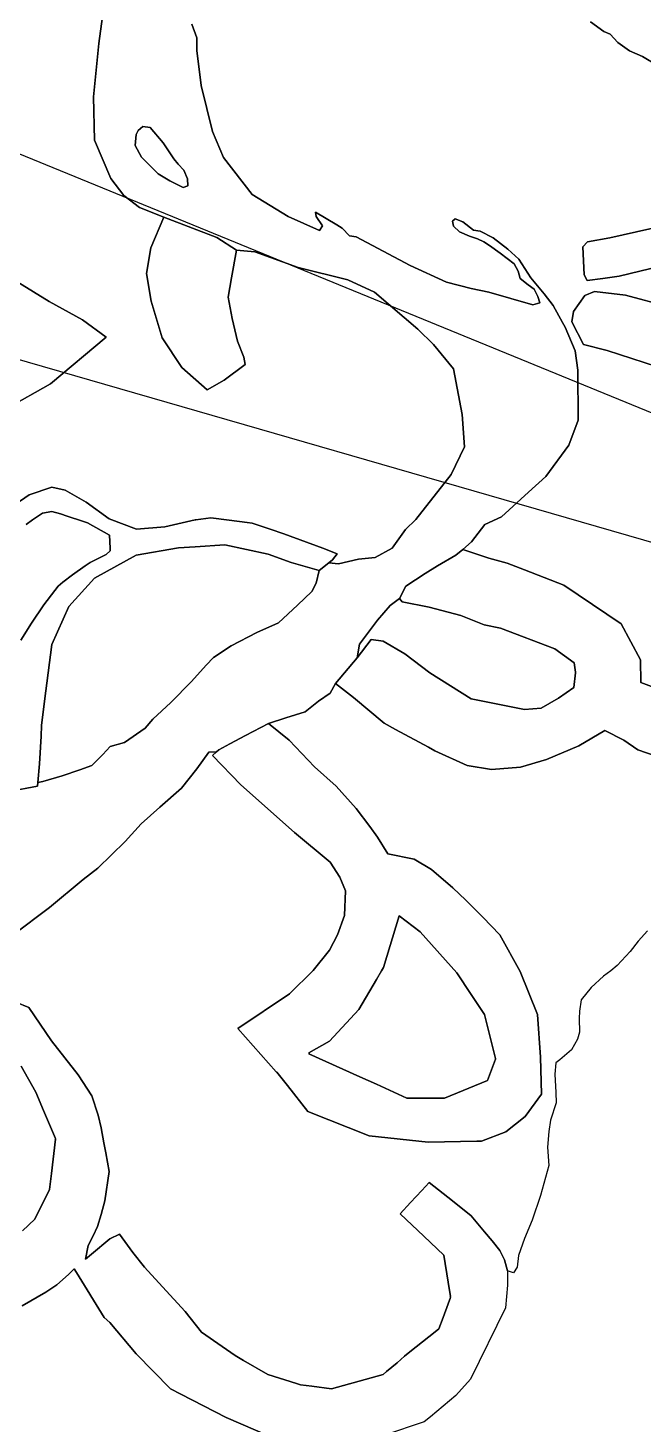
# Model space of a CAD drawing. Header units: inches. Extents: x 288635 to 1232953, y 676945 to 1655780.
# Drawn here: x 555702 to 565673, y 1421025 to 1443660 of the extents above; entities that cross this region are included whole.
import ezdxf

# ---------------------------------------------------------------- set-up
doc = ezdxf.new("R2010")
doc.units = ezdxf.units.IN
doc.header["$MEASUREMENT"] = 0
doc.layers.add('Images', color=7, linetype='Continuous')
picture_1 = doc.add_image_def('image3.jpg', size_in_pixel=(2620, 3729))
picture_2 = doc.add_image_def('image4.jpg', size_in_pixel=(1536, 2752))

msp = doc.modelspace()

# ---------------------------------------------------------------- linework, layer by layer
at = {"color": 1, "ltscale": 3}
for points in [[(555400.0448, 1431278.1623), (555855.129, 1431368.1208), (555861.0018, 1431425.1705), (555942.96, 1431443.4784), (556257.9206, 1431534.9185), (556542.4012, 1431631.4387), (556735.4416, 1431702.5589), (556918.3219, 1431880.3592), (557035.1622, 1432007.3595), (557268.8426, 1432073.3996), (557604.1233, 1432307.0801), (557726.0435, 1432454.4004), (558020.6841, 1432723.6409), (558355.9648, 1433064.0016), (558589.6453, 1433328.1621), (558711.5655, 1433455.1624), (558996.0461, 1433643.1228), (559412.6069, 1433856.4832), (559763.1276, 1434013.9635), (560073.0082, 1434303.5241), (560306.6887, 1434521.9645), (560372.7288, 1434659.1248), (560423.5289, 1434862.3252), (560580.7727, 1434989.6177), (560738.4896, 1434974.0854), (561058.5302, 1435045.2056), (561332.8508, 1435075.6856), (561607.1713, 1435228.0859), (561820.5317, 1435527.8065), (561988.5954, 1435692.2719), (562564.3299, 1436420.4066), (562775.997, 1436869.1409), (562742.1302, 1437394.0753), (562598.1966, 1438130.6767), (562276.4626, 1438528.6109), (562022.4621, 1438774.1447), (561319.7274, 1439375.2792), (560887.9265, 1439578.4796), (560083.5916, 1439773.2134), (559380.8569, 1440027.2139), (559082.8886, 1440056.9382), (558762.848, 1440260.1387), (557904.3263, 1440590.3393), (557509.7198, 1440746.882), (557255.7193, 1440941.6157), (557044.0522, 1441221.0162), (556781.585, 1441839.0842), (556764.6516, 1442541.8189), (556849.3185, 1443405.4206), (556925.5186, 1443964.2217)], [(558356.3881, 1443718.6879), (558441.055, 1443498.5541), (558441.055, 1443295.3537), (558508.7884, 1442728.0859), (558695.0555, 1441983.0178), (558872.8558, 1441559.6836), (559338.5234, 1440958.5491), (559922.7246, 1440602.9483), (560430.7256, 1440374.3479), (560474.329, 1440450.3364), (560372.7288, 1440602.7367), (560362.5688, 1440673.8568), (560535.2892, 1440572.2566), (560708.0095, 1440465.5764), (560794.3697, 1440414.7763), (560912.6149, 1440291.7383), (561023.3935, 1440272.7477), (561895.4619, 1439807.0801), (562488.1297, 1439536.1462), (562886.0639, 1439434.546), (563173.9311, 1439375.2792), (563885.1325, 1439172.0788), (563999.8561, 1439200.6539), (563969.376, 1439307.3341), (563908.4159, 1439424.1743), (563811.8957, 1439495.2945), (563679.8155, 1439596.8947), (563649.3354, 1439713.7349), (563583.2953, 1439835.6551), (563354.6948, 1440008.3755), (563181.9745, 1440130.2957), (563090.5343, 1440191.2559), (562988.9341, 1440242.056), (562856.8538, 1440282.696), (562699.3735, 1440353.8162), (562597.7733, 1440445.2564), (562582.5333, 1440526.5365), (562628.2534, 1440562.0966), (562750.1736, 1440516.3765), (562922.8939, 1440379.2162), (563034.6542, 1440363.9762), (563242.9346, 1440257.296), (563481.6951, 1440074.4156), (563659.4954, 1439911.8553), (563852.5358, 1439607.0547), (564070.9762, 1439347.9742), (564218.2965, 1439160.0138), (564368.6707, 1438882.843), (564410.0669, 1438808.0114), (564570.9339, 1438427.0107), (564613.2673, 1438113.7434), (564621.734, 1437300.9417), (564469.3337, 1436894.5409), (564096.7996, 1436386.5399), (563817.3991, 1436132.5394), (563377.1315, 1435734.6053), (563106.1976, 1435607.605), (562894.5306, 1435328.2045), (562750.1736, 1435202.6859), (562638.4134, 1435111.2457), (562338.6928, 1434938.5253), (562140.5724, 1434816.6051), (561825.6117, 1434608.3247), (561724.0115, 1434410.2043), (561571.6112, 1434298.4441), (561368.4108, 1434059.6836), (561078.8503, 1433668.5228), (561038.2102, 1433450.0824), (560687.6895, 1433033.5215), (560601.3293, 1432876.0412), (560413.3689, 1432743.961), (560194.9285, 1432571.2406), (559879.9679, 1432474.7204), (559600.5673, 1432383.2802), (559229.7266, 1432190.2399), (558972.4304, 1432050.9972), (558797.9257, 1431956.5594), (558759.4371, 1431923.5692), (558635.3654, 1431915.9193), (558442.325, 1431646.6788), (558193.4045, 1431336.7981), (557837.8038, 1431026.9175), (557538.0832, 1430757.677), (557279.0027, 1430468.1164), (556837.0418, 1430036.3155), (556598.2813, 1429853.4352), (556049.6402, 1429401.3143), (555460.359, 1428954.2734)], [(565914.9353, 1443044.8246), (565660.9348, 1443197.2249), (565453.501, 1443286.125), (565263.0006, 1443425.8253), (565140.2337, 1443561.2923), (565038.6335, 1443599.3923), (564822.7331, 1443756.026)]]:
    msp.add_lwpolyline(points, dxfattribs=at)
at = {"color": 1}
for points in [[(556925.5186, 1443964.2217), (556849.3185, 1443405.4206), (556764.6516, 1442541.8189), (556781.585, 1441839.0842), (557044.0522, 1441221.0162), (557255.7193, 1440941.6157), (557509.7198, 1440746.882), (557904.3263, 1440590.3393), (557696.0459, 1440092.4983), (557624.9257, 1439681.0175), (557701.1259, 1439228.8966), (557878.9262, 1438634.5354), (558198.9669, 1438157.0144), (558605.3677, 1437791.2537), (558884.7682, 1437948.734), (559225.1289, 1438202.7345), (559199.7289, 1438319.5748), (559098.1287, 1438583.7353), (559011.7685, 1438949.496), (558945.7284, 1439294.9367), (559001.6085, 1439609.8974), (559082.8886, 1440056.9382), (559380.8569, 1440027.2139), (560083.5916, 1439773.2134), (560887.9265, 1439578.4796), (561319.7274, 1439375.2792), (562022.4621, 1438774.1447), (562276.4626, 1438528.6109), (562598.1966, 1438130.6767), (562742.1302, 1437394.0753), (562775.997, 1436869.1409), (562564.3299, 1436420.4066), (561988.5954, 1435692.2719), (561820.5317, 1435527.8065), (561607.1713, 1435228.0859), (561332.8508, 1435075.6856), (561058.5302, 1435045.2056), (560738.4896, 1434974.0854), (560580.7727, 1434989.6177), (560636.8894, 1435035.0455), (560713.0895, 1435131.5657), (560484.4891, 1435228.0859), (559849.0841, 1435460.1111), (559629.0967, 1435532.6209), (559335.9254, 1435629.2528), (559256.6049, 1435639.64), (558965.267, 1435677.7914), (558669.1741, 1435716.5655), (558423.1111, 1435684.8154), (558411.2824, 1435682.1868), (557923.0476, 1435573.6902), (557462.6716, 1435534.0026), (557018.1708, 1435700.6905), (556645.1075, 1435970.566), (556306.7576, 1436167.4832), (556089.4814, 1436216.629), (555724.3557, 1436089.6287), (555422.7301, 1435883.2533)], [(565809.0759, 1432983.1014), (565637.6256, 1433049.7765), (565631.0538, 1433415.4554), (565316.6205, 1433996.5126), (564386.8617, 1434626.3492), (563751.6298, 1434876.5921), (563471.535, 1434984.2454), (563171.8144, 1435065.5256), (562750.1736, 1435202.6859), (562894.5306, 1435328.2045), (563106.1976, 1435607.605), (563377.1315, 1435734.6053), (563817.3991, 1436132.5394), (564096.7996, 1436386.5399), (564469.3337, 1436894.5409), (564621.734, 1437300.9417), (564613.2673, 1438113.7434), (564570.9339, 1438427.0107), (564410.0669, 1438808.0114), (564368.6707, 1438882.843), (564218.2965, 1439160.0138), (564070.9762, 1439347.9742), (563852.5358, 1439607.0547), (563659.4954, 1439911.8553), (563481.6951, 1440074.4156), (563242.9346, 1440257.296), (563034.6542, 1440363.9762), (562922.8939, 1440379.2162), (562750.1736, 1440516.3765), (562628.2534, 1440562.0966), (562582.5333, 1440526.5365), (562597.7733, 1440445.2564), (562699.3735, 1440353.8162), (562856.8538, 1440282.696), (562988.9341, 1440242.056), (563090.5343, 1440191.2559), (563181.9745, 1440130.2957), (563354.6948, 1440008.3755), (563583.2953, 1439835.6551), (563649.3354, 1439713.7349), (563679.8155, 1439596.8947), (563811.8957, 1439495.2945), (563908.4159, 1439424.1743), (563969.376, 1439307.3341), (563999.8561, 1439200.6539), (563885.1325, 1439172.0788), (563173.9311, 1439375.2792), (562886.0639, 1439434.546), (562488.1297, 1439536.1462), (561895.4619, 1439807.0801), (561023.3935, 1440272.7477), (560912.6149, 1440291.7383), (560794.3697, 1440414.7763), (560708.0095, 1440465.5764), (560535.2892, 1440572.2566), (560362.5688, 1440673.8568), (560372.7288, 1440602.7367), (560474.329, 1440450.3364), (560430.7256, 1440374.3479), (559922.7246, 1440602.9483), (559338.5234, 1440958.5491), (558872.8558, 1441559.6836), (558695.0555, 1441983.0178), (558508.7884, 1442728.0859), (558441.055, 1443295.3537), (558441.055, 1443498.5541), (558356.3881, 1443718.6879)], [(564822.7331, 1443756.026), (565038.6335, 1443599.3923), (565140.2337, 1443561.2923), (565263.0006, 1443425.8253), (565453.501, 1443286.125), (565660.9348, 1443197.2249), (565914.9353, 1443044.8246)], [(566291.8655, 1439878.5905), (565285.0125, 1439633.6803), (565019.9387, 1439597.3593), (564765.9382, 1439566.8792), (564720.2181, 1439658.3194), (564707.4974, 1439884.7481), (564694.818, 1440110.4403), (564771.0182, 1440191.7205), (565136.0597, 1440258.5445), (566476.762, 1440557.8125)], [(566476.762, 1440557.8125), (565136.0597, 1440258.5445), (564771.0182, 1440191.7205), (564694.818, 1440110.4403), (564707.4974, 1439884.7481), (564720.2181, 1439658.3194), (564765.9382, 1439566.8792), (565019.9387, 1439597.3593), (565285.0125, 1439633.6803), (566291.8655, 1439878.5905)], [(555540.3746, 1439540.14), (556048.3756, 1439222.6393), (556588.1267, 1438926.3054), (556971.1075, 1438646.8329), (556069.5424, 1437892.0342), (555360.4576, 1437489.8667)], [(555360.4576, 1437489.8667), (556069.5424, 1437892.0342), (556971.1075, 1438646.8329), (556588.1267, 1438926.3054), (556048.3756, 1439222.6393), (555540.3746, 1439540.14)], [(565888.6204, 1438169.8764), (565091.0588, 1438428.957), (564704.9781, 1438525.4771), (564517.0177, 1438896.3179), (564547.4977, 1439063.9582), (564730.3781, 1439323.0387), (564887.8584, 1439389.0789), (565385.6994, 1439328.1188), (566076.5808, 1439145.2384)], [(566076.5808, 1439145.2384), (565385.6994, 1439328.1188), (564887.8584, 1439389.0789), (564730.3781, 1439323.0387), (564547.4977, 1439063.9582), (564517.0177, 1438896.3179), (564704.9781, 1438525.4771), (565091.0588, 1438428.957), (565888.6204, 1438169.8764)], [(555422.7301, 1435883.2533), (555724.3557, 1436089.6287), (556089.4814, 1436216.629), (556306.7576, 1436167.4832), (556645.1075, 1435970.566), (557018.1708, 1435700.6905), (557462.6716, 1435534.0026), (557923.0476, 1435573.6902), (558411.2824, 1435682.1868), (558423.1111, 1435684.8154), (558669.1741, 1435716.5655), (558965.267, 1435677.7914), (559256.6049, 1435639.64), (559335.9254, 1435629.2528), (559629.0967, 1435532.6209), (559849.0841, 1435460.1111), (560484.4891, 1435228.0859), (560713.0895, 1435131.5657), (560636.8894, 1435035.0455), (560580.7727, 1434989.6177), (560423.5289, 1434862.3252), (559971.408, 1434994.4055), (559594.4075, 1435129.6116), (558891.4245, 1435277.608), (558411.2824, 1435246.9606), (558145.298, 1435229.9829), (557454.7341, 1435110.9201), (556780.0453, 1434737.8569), (556367.2945, 1434277.481), (556089.4814, 1433666.2923), (555973.0863, 1432746.2168), (555922.7936, 1432348.6646), (555915.6828, 1432179.4276), (555892.1708, 1431727.9548), (555861.0018, 1431425.1705), (555855.129, 1431368.1208), (555400.0448, 1431278.1623)], [(555587.0258, 1433732.7694), (555762.7705, 1434011.5181), (555958.0406, 1434305.9241), (556138.0014, 1434540.4633), (556192.9359, 1434612.0583), (556266.3869, 1434671.7372), (556422.9539, 1434793.1326), (556629.2952, 1434941.0116), (556712.0944, 1434990.6911), (556969.7542, 1435122.176), (557037.4876, 1435181.4428), (557034.9844, 1435224.0007), (557022.5016, 1435436.2276), (556665.3134, 1435634.6655), (556585.4943, 1435662.1033), (556339.5944, 1435746.6314), (556228.3932, 1435779.7984), (556091.3357, 1435820.6774), (555938.9354, 1435793.1607), (555905.941, 1435770.5855), (555778.0685, 1435683.0938), (555671.5727, 1435608.4369)], [(555671.5727, 1435608.4369), (555778.0685, 1435683.0938), (555905.941, 1435770.5855), (555938.9354, 1435793.1607), (556091.3357, 1435820.6774), (556228.3932, 1435779.7984), (556339.5944, 1435746.6314), (556585.4943, 1435662.1033), (556665.3134, 1435634.6655), (557022.5016, 1435436.2276), (557034.9844, 1435224.0007), (557037.4876, 1435181.4428), (556969.7542, 1435122.176), (556712.0944, 1434990.6911), (556629.2952, 1434941.0116), (556422.9539, 1434793.1326), (556266.3869, 1434671.7372), (556192.9359, 1434612.0583), (556138.0014, 1434540.4633), (555958.0406, 1434305.9241), (555762.7705, 1434011.5181), (555587.0258, 1433732.7694)], [(565870.5476, 1431858.8405), (565587.4429, 1431954.0907), (565361.4674, 1432110.183), (565053.4244, 1432271.9), (564632.1938, 1432019.8169), (564106.3835, 1431796.919), (563687.2827, 1431676.2688), (563217.3818, 1431638.1687), (562823.681, 1431701.6688), (562300.3064, 1431938.9511), (562196.9025, 1431998.9921), (561658.3278, 1432288.0478), (561478.6819, 1432389.6305), (560977.2501, 1432804.9211), (560687.6895, 1433033.5215), (561038.2102, 1433450.0824), (561266.8106, 1433744.723), (561459.851, 1433719.3229), (561810.3717, 1433511.0425), (562213.9854, 1433203.7583), (562888.3358, 1432784.1626), (563752.7279, 1432607.7858), (564019.0272, 1432632.5578), (564304.7778, 1432791.3081), (564550.8408, 1432965.9335), (564576.8895, 1433203.8171), (564576.0893, 1433209.9902), (564576.8895, 1433217.298), (564557.3595, 1433367.9579), (564243.0834, 1433594.9351), (563360.013, 1433929.367), (563094.9958, 1433984.5789), (562719.6935, 1434135.8837), (562206.6125, 1434267.964), (561769.7316, 1434354.3242), (561724.0115, 1434410.2043), (561825.6117, 1434608.3247), (562140.5724, 1434816.6051), (562338.6928, 1434938.5253), (562638.4134, 1435111.2457), (562750.1736, 1435202.6859), (563171.8144, 1435065.5256), (563471.535, 1434984.2454), (563751.6298, 1434876.5921), (564386.8617, 1434626.3492), (565316.6205, 1433996.5126), (565631.0538, 1433415.4554), (565637.6256, 1433049.7765), (565809.0759, 1432983.1014)], [(555460.359, 1428954.2734), (556049.6402, 1429401.3143), (556598.2813, 1429853.4352), (556837.0418, 1430036.3155), (557279.0027, 1430468.1164), (557538.0832, 1430757.677), (557837.8038, 1431026.9175), (558193.4045, 1431336.7981), (558442.325, 1431646.6788), (558635.3654, 1431915.9193), (558759.4371, 1431923.5692), (558691.2455, 1431865.1192), (559153.5264, 1431387.5982), (560022.2081, 1430615.4367), (560601.3293, 1430132.8357), (560758.8096, 1429894.0753), (560852.2761, 1429668.1296), (560835.7396, 1429271.2538), (560719.9841, 1428957.0605), (560587.6922, 1428709.0131), (560323.1083, 1428378.2833), (559942.769, 1427997.944), (559106.9047, 1427440.7011), (559727.7946, 1426738.115), (559735.1412, 1426728.8725), (559907.2407, 1426512.3603), (560240.4259, 1426093.1919), (561232.6154, 1425696.3161), (562191.7319, 1425597.0971), (562979.8004, 1425612.2523), (563051.6294, 1425613.6336), (563448.5052, 1425762.462), (563762.6985, 1426010.5094), (564026.9311, 1426373.8292), (564010.7459, 1426972.6815), (563961.1364, 1427667.2141), (563680.0161, 1428361.7468), (563349.2863, 1428957.0605), (563075.1061, 1429244.2969), (562798.0892, 1429516.6368), (562588.6077, 1429717.7391), (562241.3413, 1430015.3959), (561960.221, 1430180.7608), (561535.2403, 1430267.7726), (561367.7242, 1430539.9863), (561241.4106, 1430711.9569), (561022.9701, 1431006.5975), (560697.8495, 1431367.2782), (560347.3288, 1431682.2388), (559935.848, 1432114.0397), (559600.5673, 1432383.2802), (559879.9679, 1432474.7204), (560194.9285, 1432571.2406), (560413.3689, 1432743.961), (560601.3293, 1432876.0412), (560687.6895, 1433033.5215), (560977.2501, 1432804.9211), (561478.6819, 1432389.6305), (561658.3278, 1432288.0478), (562196.9025, 1431998.9921), (562300.3064, 1431938.9511), (562823.681, 1431701.6688), (562823.681, 1431701.6688), (563217.3818, 1431638.1687), (563687.2827, 1431676.2688), (564106.3835, 1431796.919), (564632.1938, 1432019.8169), (565053.4244, 1432271.9), (565361.4674, 1432110.183), (565587.4429, 1431954.0907), (565870.5476, 1431858.8405)], [(565744.5671, 1429020.7346), (565592.1668, 1428855.6342), (565465.1665, 1428686.3006), (565253.4994, 1428457.7001), (565151.8992, 1428373.0333), (565029.1323, 1428288.3664), (564830.1652, 1428102.0994), (564671.1327, 1427904.2612), (564640.6526, 1427721.3808), (564635.5726, 1427599.4606), (564640.6526, 1427381.0202), (564610.1726, 1427264.1799), (564513.6524, 1427091.4596), (564325.692, 1426928.8993), (564259.6519, 1426883.1792), (564244.4118, 1426700.2988), (564259.6519, 1426400.5782), (564264.7319, 1426232.9379), (564173.2917, 1425953.5373), (564147.8916, 1425765.5769), (564122.4916, 1425516.6564), (564142.8116, 1425216.9358), (564010.7314, 1424729.2549), (563873.5711, 1424333.0141), (563751.6509, 1424033.2935), (563655.1307, 1423758.9729), (563634.8106, 1423565.9325), (563573.8505, 1423474.4924), (563474.8455, 1423510.0063), (563429.2578, 1423686.5797), (563352.3706, 1423837.2353), (563224.555, 1423992.992), (563102.84, 1424140.281), (562885.9605, 1424402.7299), (562582.73, 1424642.7874), (562204.0448, 1424942.5798), (562085.4737, 1424814.1278), (561903.6092, 1424617.1079), (561734.442, 1424433.8434), (562118.6692, 1424070.9622), (562442.1703, 1423765.4333), (562512.4251, 1423326.3408), (562550.0919, 1423090.9231), (562548.5888, 1423086.8365), (562550.0919, 1423077.4422), (562511.9822, 1422973.8281), (562431.5842, 1422755.2386), (562363.3427, 1422569.7006), (562304.5057, 1422522.631), (561894.7234, 1422194.8052), (561807.169, 1422124.7617), (561685.0277, 1422020.0692), (561516.5656, 1421875.6731), (561462.2781, 1421829.1409), (561264.4803, 1421774.5007), (560623.9181, 1421597.5501), (560305.3679, 1421637.8729), (560122.2671, 1421661.0502), (560055.7343, 1421681.6437), (559588.8661, 1421826.1505), (559196.234, 1422057.9454), (559061.815, 1422137.3012), (558848.5587, 1422283.9273), (558514.4833, 1422513.6235), (558248.521, 1422849.5759), (557886.1295, 1423250.9496), (557886.1275, 1423250.9518), (557589.6364, 1423567.4534), (557404.8505, 1423805.4034), (557232.3917, 1424044.9295), (557188.5613, 1424105.8051), (557027.4439, 1424028.1235), (556735.2519, 1423779.3494), (556636.7668, 1423696.0042), (556677.361, 1423917.8855), (556760.3345, 1424075.3658), (556829.7613, 1424227.7661), (556890.7214, 1424420.8065), (556946.7616, 1424643.3098), (557019.1568, 1425121.1185), (556963.5531, 1425423.7742), (556934.3862, 1425582.5325), (556889.1425, 1425828.7981), (556841.9714, 1426035.3705), (556738.5041, 1426348.9471), (556517.2209, 1426684.9698), (556086.7202, 1427235.8524), (555714.2872, 1427778.9839), (555507.6981, 1427866.9847)], [(555507.6981, 1427866.9847), (555714.2872, 1427778.9839), (556086.7202, 1427235.8524), (556517.2209, 1426684.9698), (556738.5041, 1426348.9471), (556841.9714, 1426035.3705), (556889.1425, 1425828.7981), (556934.3862, 1425582.5325), (556963.5531, 1425423.7742), (557019.1568, 1425121.1185), (556946.7616, 1424643.3098), (556890.7214, 1424420.8065), (556829.7613, 1424227.7661), (556760.3345, 1424075.3658), (556677.361, 1423917.8855), (556677.361, 1423917.8855), (556636.7668, 1423696.0042), (556735.2519, 1423779.3494), (557027.4439, 1424028.1235), (557188.5613, 1424105.8051), (557232.3917, 1424044.9295), (557404.8505, 1423805.4034), (557589.6364, 1423567.4534), (557886.1275, 1423250.9518), (557886.1295, 1423250.9496), (558248.521, 1422849.5759), (558514.4833, 1422513.6235), (558848.5587, 1422283.9273), (559061.815, 1422137.3012), (559196.234, 1422057.9454), (559588.8661, 1421826.1505), (560055.7343, 1421681.6437), (560122.2671, 1421661.0502), (560305.3679, 1421637.8729), (560623.9181, 1421597.5501), (561264.4803, 1421774.5007), (561462.2781, 1421829.1409), (561516.5656, 1421875.6731), (561685.0277, 1422020.0692), (561807.169, 1422124.7617), (561894.7234, 1422194.8052), (562304.5057, 1422522.631), (562363.3427, 1422569.7006), (562431.5842, 1422755.2386), (562511.9822, 1422973.8281), (562550.0919, 1423077.4422), (562548.5888, 1423086.8365), (562550.0919, 1423090.9231), (562512.4251, 1423326.3408), (562442.1703, 1423765.4333), (562118.6692, 1424070.9622), (561734.442, 1424433.8434), (561903.6092, 1424617.1079), (562085.4737, 1424814.1278), (562204.0448, 1424942.5798), (562582.73, 1424642.7874), (562885.9605, 1424402.7299), (563102.84, 1424140.281), (563224.555, 1423992.992), (563352.3706, 1423837.2353), (563429.2578, 1423686.5797), (563474.8455, 1423510.0063), (563474.4268, 1423394.1523), (563474.4757, 1423394.2), (563474.4268, 1423380.6714), (563474.0474, 1423275.7015), (563443.6487, 1422910.9173), (562876.6871, 1421750.6897), (562640.6082, 1421489.7604), (562226.2072, 1421144.4262), (562127.4086, 1421062.094), (561480.7825, 1420847.5574)], [(555614.673, 1424157.7587), (555814.0094, 1424346.5958), (556054.5161, 1424827.6092), (556084.1196, 1425087.8569), (556147.1379, 1425641.8591), (556145.9316, 1425644.7356), (556147.1379, 1425655.34), (555957.2463, 1426108.1586), (555831.3025, 1426408.4861), (555594.562, 1426824.9624)], [(555594.562, 1426824.9624), (555831.3025, 1426408.4861), (555957.2463, 1426108.1586), (556147.1379, 1425655.34), (556145.9316, 1425644.7356), (556147.1379, 1425641.8591), (556084.1196, 1425087.8569), (556054.5161, 1424827.6092), (555814.0094, 1424346.5958), (555614.673, 1424157.7587)], [(559626.9661, 1420823.6294), (558915.1296, 1421132.2883), (558180.69, 1421512.1494), (558014.0629, 1421598.331), (557455.2618, 1422163.4821), (557029.2347, 1422672.6388), (556939.323, 1422751.3115), (556490.7004, 1423481.6673), (556454.0331, 1423541.3617), (556360.707, 1423447.1379), (556172.7467, 1423281.1909), (555990.1643, 1423164.2321), (555608.9956, 1422942.1524)], [(555608.9956, 1422942.1524), (555990.1643, 1423164.2321), (556172.7467, 1423281.1909), (556360.707, 1423447.1379), (556454.0331, 1423541.3617), (556490.7004, 1423481.6673), (556939.323, 1422751.3115), (557029.2347, 1422672.6388), (557455.2618, 1422163.4821), (558014.0629, 1421598.331), (558180.69, 1421512.1494), (558915.1296, 1421132.2883), (559626.9661, 1420823.6294)]]:
    msp.add_lwpolyline(points, dxfattribs=at)
for points in [[(558004.4671, 1441178.6653), (558217.8275, 1441071.9851), (558294.0277, 1441102.4652), (558288.9477, 1441214.2254), (558227.9876, 1441356.4657), (558136.5474, 1441452.9859), (558065.4272, 1441539.346), (557892.7069, 1441798.4266), (557684.4265, 1442047.3471), (557562.5062, 1442062.5871), (557491.3861, 1441996.547), (557455.826, 1441930.5068), (557440.586, 1441752.7065), (557542.1862, 1441564.7461), (557811.4267, 1441295.5056), (558004.4671, 1441178.6653)], [(558294.0277, 1441102.4652), (558217.8275, 1441071.9851), (558004.4671, 1441178.6653), (557811.4267, 1441295.5056), (557542.1862, 1441564.7461), (557440.586, 1441752.7065), (557455.826, 1441930.5068), (557491.3861, 1441996.547), (557562.5062, 1442062.5871), (557684.4265, 1442047.3471), (557892.7069, 1441798.4266), (558065.4272, 1441539.346), (558136.5474, 1441452.9859), (558227.9876, 1441356.4657), (558288.9477, 1441214.2254), (558294.0277, 1441102.4652)], [(558884.7682, 1437948.734), (558605.3677, 1437791.2537), (558198.9669, 1438157.0144), (557878.9262, 1438634.5354), (557701.1259, 1439228.8966), (557624.9257, 1439681.0175), (557696.0459, 1440092.4983), (557904.3263, 1440590.3393), (558762.848, 1440260.1387), (559082.8886, 1440056.9382), (559001.6085, 1439609.8974), (558945.7284, 1439294.9367), (559011.7685, 1438949.496), (559098.1287, 1438583.7353), (559199.7289, 1438319.5748), (559225.1289, 1438202.7345), (558884.7682, 1437948.734)], [(555942.96, 1431443.4784), (555861.0018, 1431425.1705), (555892.1708, 1431727.9548), (555915.6828, 1432179.4276), (555922.7936, 1432348.6646), (555973.0863, 1432746.2168), (556089.4814, 1433666.2923), (556367.2945, 1434277.481), (556780.0453, 1434737.8569), (557454.7341, 1435110.9201), (558145.298, 1435229.9829), (558411.2824, 1435246.9606), (558891.4245, 1435277.608), (559594.4075, 1435129.6116), (559971.408, 1434994.4055), (560423.5289, 1434862.3252), (560372.7288, 1434659.1248), (560306.6887, 1434521.9645), (560073.0082, 1434303.5241), (559763.1276, 1434013.9635), (559412.6069, 1433856.4832), (558996.0461, 1433643.1228), (558711.5655, 1433455.1624), (558589.6453, 1433328.1621), (558355.9648, 1433064.0016), (558020.6841, 1432723.6409), (557726.0435, 1432454.4004), (557604.1233, 1432307.0801), (557268.8426, 1432073.3996), (557035.1622, 1432007.3595), (556918.3219, 1431880.3592), (556735.4416, 1431702.5589), (556542.4012, 1431631.4387), (556257.9206, 1431534.9185), (555942.96, 1431443.4784)], [(563360.013, 1433929.367), (564243.0834, 1433594.9351), (564557.3595, 1433367.9579), (564576.8895, 1433217.298), (564576.0893, 1433209.9902), (564576.8895, 1433203.8171), (564550.8408, 1432965.9335), (564304.7778, 1432791.3081), (564019.0272, 1432632.5578), (563752.7279, 1432607.7858), (562888.3358, 1432784.1626), (562213.9854, 1433203.7583), (561810.3717, 1433511.0425), (561459.851, 1433719.3229), (561266.8106, 1433744.723), (561038.2102, 1433450.0824), (561078.8503, 1433668.5228), (561368.4108, 1434059.6836), (561571.6112, 1434298.4441), (561724.0115, 1434410.2043), (561769.7316, 1434354.3242), (562206.6125, 1434267.964), (562719.6935, 1434135.8837), (563094.9958, 1433984.5789), (563360.013, 1433929.367)], [(562798.0892, 1429516.6368), (563075.1061, 1429244.2969), (563349.2863, 1428957.0605), (563680.0161, 1428361.7468), (563961.1364, 1427667.2141), (564010.7459, 1426972.6815), (564026.9311, 1426373.8292), (563762.6985, 1426010.5094), (563448.5052, 1425762.462), (563051.6294, 1425613.6336), (562979.8004, 1425612.2523), (562191.7319, 1425597.0971), (561232.6154, 1425696.3161), (560240.4259, 1426093.1919), (559907.2407, 1426512.3603), (559735.1412, 1426728.8725), (559727.7946, 1426738.115), (559106.9047, 1427440.7011), (559942.769, 1427997.944), (560323.1083, 1428378.2833), (560587.6922, 1428709.0131), (560719.9841, 1428957.0605), (560835.7396, 1429271.2538), (560852.2761, 1429668.1296), (560758.8096, 1429894.0753), (560601.3293, 1430132.8357), (560022.2081, 1430615.4367), (559153.5264, 1431387.5982), (558691.2455, 1431865.1192), (558759.4371, 1431923.5692), (558797.9257, 1431956.5594), (558972.4304, 1432050.9972), (559229.7266, 1432190.2399), (559600.5673, 1432383.2802), (559935.848, 1432114.0397), (560347.3288, 1431682.2388), (560697.8495, 1431367.2782), (561022.9701, 1431006.5975), (561241.4106, 1430711.9569), (561367.7242, 1430539.9863), (561535.2403, 1430267.7726), (561960.221, 1430180.7608), (562241.3413, 1430015.3959), (562588.6077, 1429717.7391), (562798.0892, 1429516.6368)], [(561352.5536, 1426532.8705), (561844.4655, 1426311.2218), (562456.3157, 1426311.2218), (563150.8484, 1426592.3422), (563283.1403, 1426939.6085), (563281.0771, 1426947.6736), (563283.1403, 1426953.0894), (563101.2389, 1427664.1585), (562885.8647, 1427991.2082), (562654.7536, 1428342.1547), (562059.4399, 1429003.6143), (561721.3637, 1429264.2436), (561464.1262, 1428424.8371), (561433.0587, 1428371.7635), (561352.5536, 1428234.234), (561067.2504, 1427746.841), (560587.6922, 1427234.2098), (560253.6587, 1427041.4982), (560266.7787, 1427035.5865), (560253.6587, 1427028.0173), (561080.7374, 1426655.3471), (561352.5536, 1426532.8705)], [(562456.3157, 1426311.2218), (561844.4655, 1426311.2218), (561352.5536, 1426532.8705), (561080.7374, 1426655.3471), (560253.6587, 1427028.0173), (560266.7787, 1427035.5865), (560253.6587, 1427041.4982), (560587.6922, 1427234.2098), (561067.2504, 1427746.841), (561352.5536, 1428234.234), (561433.0587, 1428371.7635), (561464.1262, 1428424.8371), (561721.3637, 1429264.2436), (562059.4399, 1429003.6143), (562654.7536, 1428342.1547), (562885.8647, 1427991.2082), (563101.2389, 1427664.1585), (563283.1403, 1426953.0894), (563281.0771, 1426947.6736), (563283.1403, 1426939.6085), (563150.8484, 1426592.3422), (562456.3157, 1426311.2218)]]:
    msp.add_lwpolyline(points, close=True, dxfattribs=at)

# ---------------------------------------------------------------- pictures from other files: only their frames are drawn
at = {"layer": 'Images'}
image = msp.add_image(picture_1, insert=(541263.4163, 1442412.7984), size_in_units=(44056.2165, 62704.4395), rotation=-16.124944785, dxfattribs=at)
image.dxf.flags = 7
image = msp.add_image(picture_2, insert=(512172.3558, 1384013.6564), size_in_units=(38934.3108, 69757.3068), rotation=-22.287740708, dxfattribs=at)
image.dxf.flags = 7

doc.saveas('drawing.dxf')
